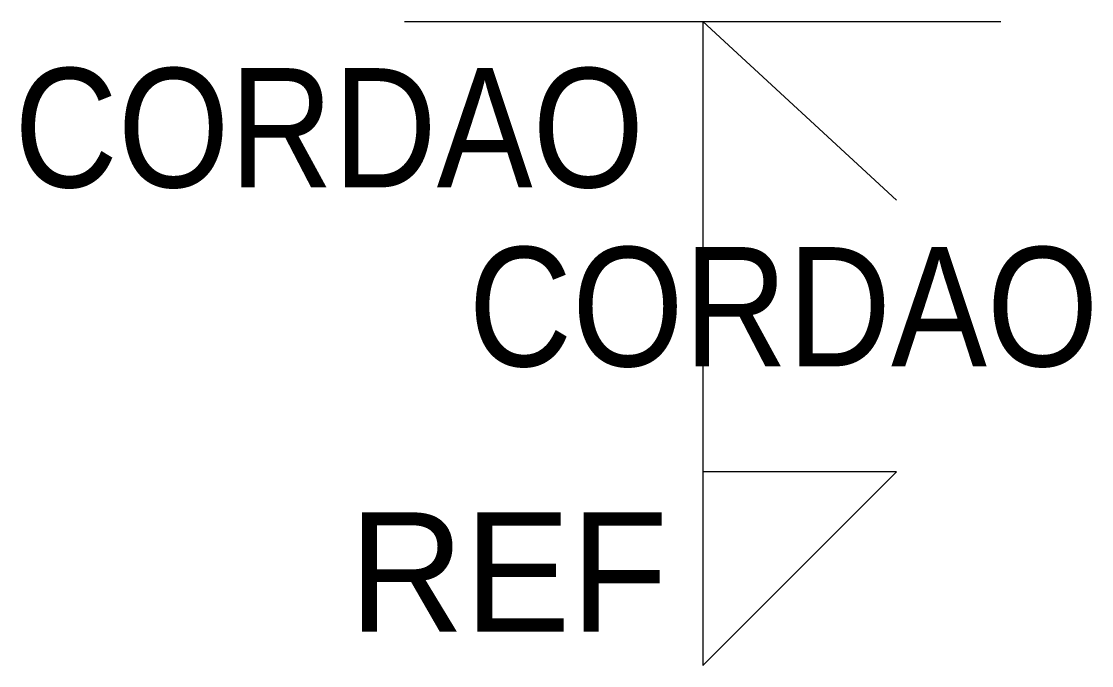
# Model space of a CAD drawing. Extents: x -17.3 to 0.6, y -10.9 to -0.1.
import ezdxf
from ezdxf.enums import TextEntityAlignment as Align

# ---------------------------------------------------------------- set-up
doc = ezdxf.new("R2010")
doc.units = 0
doc.header["$LTSCALE"] = 7
doc.header["$MEASUREMENT"] = 0
doc.layers.add('EME-SOLDAS', color=11, linetype='CONTINUOUS')
doc.styles.add('REGUA', font='IC-Romans.shx', dxfattribs={"width": 0.9})

msp = doc.modelspace()

# ---------------------------------------------------------------- linework, layer by layer
at = {"layer": 'EME-SOLDAS', "color": 1, "linetype": 'Continuous'}
for p, q in [((-10.886, -0.125), (-0.886, -0.125)), ((-5.886, -0.125), (-5.886, -10.932)), ((-5.886, -0.125), (-2.636, -3.125)), ((-2.636, -7.682), (-5.886, -10.932)), ((-2.636, -7.682), (-5.886, -7.682))]:
    msp.add_line(p, q, dxfattribs=at)

# ---------------------------------------------------------------- texts
at = {"layer": 'EME-SOLDAS', "color": 2, "style": 'REGUA', "width": 0.9}
msp.add_attdef('CORDAO', text='', height=2, dxfattribs=at).set_placement((-6.868, -3.509), align=Align.BOTTOM_RIGHT)
msp.add_attdef('CORDAO', text='', height=2, dxfattribs=at).set_placement((-4.533, -5.911), align=Align.CENTER)
at = {"layer": 'EME-SOLDAS', "color": 2, "style": 'REGUA'}
msp.add_attdef('REF', text='', height=2, dxfattribs=at).set_placement((-6.468, -10.962), align=Align.BOTTOM_RIGHT)

doc.saveas('drawing.dxf')
